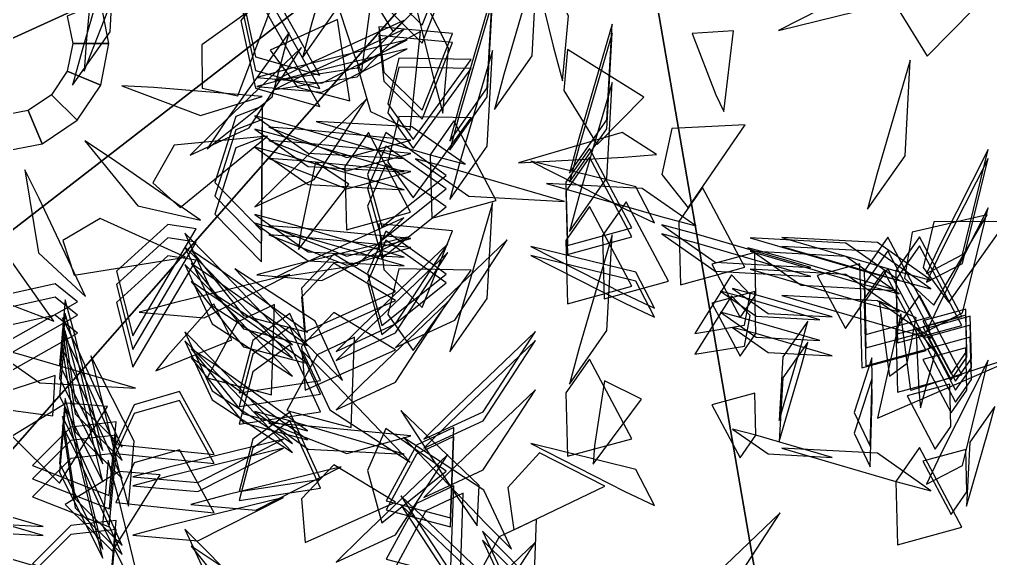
# Model space of a CAD drawing. Header units: millimetres. Extents: x 116.8 to 135.8, y -35.1 to -13.1.
# Drawn here: x 120.117 to 121.226, y -16.326 to -15.71 of the extents above; entities that cross this region are included whole.
import ezdxf

# ---------------------------------------------------------------- set-up
doc = ezdxf.new("R2010")
doc.units = ezdxf.units.MM
for name, color, linetype in [('FOGLIE', 62, 'CONTINUOUS'), ('GAMBO', 36, 'CONTINUOUS'), ('PRATO', 83, 'CONTINUOUS')]:
    doc.layers.add(name, color=color, linetype=linetype)

msp = doc.modelspace()

# ---------------------------------------------------------------- linework, layer by layer
at = {"layer": 'FOGLIE'}
for points in [[(120.451025, -15.713931, 1.76688), (120.440349, -15.753776, 1.76688), (120.483112, -15.692761, 1.701692), (120.489066, -15.583405, 1.759311)], [(120.193545, -15.731936, 1.38259), (120.190957, -15.768925, 1.364516), (120.22562, -15.680164, 1.337666), (120.205588, -15.607033, 1.435464)], [(120.726887, -15.740324, 2.502247), (120.737563, -15.780168, 2.502247), (120.74409, -15.705947, 2.437058), (120.694569, -15.608264, 2.494677)], [(120.188532, -15.745187, 1.386198), (120.177856, -15.785031, 1.386198), (120.220619, -15.724017, 1.32101), (120.226574, -15.614661, 1.378628)], [(120.506195, -15.662521, 1.692042), (120.544011, -15.724167, 1.658788), (120.597496, -15.670137, 1.552674), (120.510151, -15.615512, 1.666199)], [(120.533415, -15.672858, 4.069935), (120.577231, -15.716415, 4.019745), (120.611601, -15.628702, 3.929385), (120.52755, -15.620891, 4.057351)], [(120.533415, -15.69334, 3.552876), (120.577231, -15.736898, 3.502686), (120.611601, -15.649184, 3.412325), (120.52755, -15.641373, 3.540291)], [(120.670522, -15.772745, 1.772226), (120.659845, -15.81259, 1.772226), (120.702609, -15.751575, 1.707038), (120.708563, -15.642219, 1.764657)], [(120.369876, -15.675161, 3.396043), (120.386816, -15.752706, 3.402037), (120.460224, -15.773493, 3.296116), (120.390367, -15.649625, 3.353366)], [(120.590024, -15.776996, 2.264369), (120.600701, -15.816841, 2.264369), (120.607227, -15.742619, 2.19918), (120.557706, -15.644937, 2.256799)], [(121.116077, -15.69004, 2.373953), (121.153894, -15.751686, 2.340699), (121.207378, -15.697656, 2.234585), (121.120033, -15.643031, 2.348109)], [(120.369876, -15.690523, 3.76464), (120.386816, -15.768068, 3.770634), (120.460224, -15.788855, 3.664713), (120.390367, -15.664987, 3.721963)], [(120.499431, -15.750264, 2.195368), (120.507902, -15.771018, 2.16074), (120.520527, -15.6777, 2.191292), (120.474654, -15.675134, 2.306197)], [(121.116077, -15.69004, 2.373953), (121.155922, -15.679364, 2.373953), (121.0817, -15.672837, 2.308765), (120.984018, -15.722358, 2.366383)], [(120.325717, -15.788318, 2.172488), (120.366698, -15.797121, 2.104819), (120.412342, -15.676615, 2.083968), (120.325341, -15.738908, 2.193746)], [(120.369876, -15.711005, 3.247581), (120.386816, -15.788551, 3.253574), (120.460224, -15.809337, 3.147653), (120.390367, -15.685469, 3.204903)], [(120.619271, -15.809166, 2.807025), (120.608594, -15.84901, 2.807025), (120.651358, -15.787995, 2.741837), (120.657312, -15.67864, 2.799456)], [(120.619271, -15.819407, 2.453787), (120.608594, -15.859251, 2.453787), (120.651358, -15.798237, 2.388598), (120.657312, -15.688881, 2.446217)], [(120.434716, -15.787238, 1.428323), (120.49444, -15.803052, 1.378133), (120.480349, -15.709904, 1.287773), (120.403653, -15.745165, 1.415739)], [(120.442089, -15.763309, 4.356963), (120.408761, -15.779563, 4.33889), (120.502962, -15.765201, 4.312039), (120.55628, -15.711287, 4.409838)], [(120.533415, -15.770149, 4.402697), (120.577231, -15.813707, 4.352507), (120.611601, -15.725993, 4.262146), (120.52755, -15.718182, 4.390112)], [(120.756133, -15.845838, 3.044903), (120.745457, -15.885682, 3.044903), (120.78822, -15.824668, 2.979715), (120.794175, -15.715312, 3.037334)], [(120.352206, -15.826977, 1.38259), (120.33147, -15.857717, 1.364516), (120.405869, -15.798179, 1.337666), (120.425086, -15.724829, 1.435464)], [(120.442089, -15.77355, 4.500307), (120.408761, -15.789804, 4.482233), (120.502962, -15.775443, 4.455383), (120.55628, -15.721528, 4.553181)], [(120.518163, -15.815243, 2.339468), (120.563484, -15.836241, 2.277491), (120.575211, -15.723841, 2.212156), (120.503079, -15.763649, 2.341435)], [(120.533415, -15.780391, 4.54604), (120.577231, -15.823948, 4.49585), (120.611601, -15.736234, 4.405489), (120.52755, -15.728423, 4.533455)], [(120.756133, -15.856079, 2.691664), (120.745457, -15.895923, 2.691664), (120.78822, -15.834909, 2.626476), (120.794175, -15.725553, 2.684095)], [(120.912716, -15.796093, 1.745009), (120.921914, -15.815239, 1.709648), (120.93261, -15.723081, 1.744193), (120.885462, -15.726075, 1.85857)], [(120.341239, -15.835946, 1.386198), (120.312071, -15.865114, 1.386198), (120.379612, -15.833656, 1.32101), (120.439447, -15.741928, 1.378628)], [(120.428107, -15.765593, 4.360571), (120.388263, -15.77627, 4.360571), (120.462485, -15.782796, 4.295383), (120.560167, -15.733275, 4.353002)], [(120.428107, -15.775835, 4.503915), (120.388263, -15.786511, 4.503915), (120.462485, -15.793038, 4.438726), (120.560167, -15.743517, 4.496345)], [(120.619271, -15.875733, 1.788264), (120.608594, -15.915578, 1.788264), (120.651358, -15.854563, 1.723076), (120.657312, -15.745207, 1.780695)], [(120.73906, -15.791062, 2.683996), (120.776876, -15.852707, 2.650742), (120.83036, -15.798677, 2.544628), (120.743015, -15.744053, 2.658152)], [(120.537913, -15.806358, 2.882125), (120.566663, -15.847203, 2.820147), (120.633019, -15.755725, 2.754812), (120.550647, -15.754134, 2.884092)], [(120.537913, -15.816599, 2.528886), (120.566663, -15.857444, 2.466908), (120.633019, -15.765966, 2.401574), (120.550647, -15.764375, 2.530853)], [(121.096603, -15.886913, 1.961994), (121.085927, -15.926758, 1.961994), (121.12869, -15.865743, 1.896805), (121.134645, -15.756388, 1.954424)], [(120.270727, -15.787706, 3.034303), (120.2342, -15.785639, 3.015248), (120.323997, -15.819533, 2.990982), (120.394317, -15.798043, 3.090518)], [(120.756133, -15.912405, 2.026142), (120.745457, -15.95225, 2.026142), (120.78822, -15.891235, 1.960954), (120.794175, -15.78188, 2.018573)], [(120.364321, -15.820696, 3.396043), (120.340218, -15.896322, 3.402037), (120.393398, -15.951028, 3.296116), (120.394835, -15.808827, 3.353366)], [(120.415213, -15.894847, 1.76688), (120.386044, -15.924015, 1.76688), (120.453586, -15.892556, 1.701692), (120.51342, -15.800829, 1.759311)], [(120.425861, -15.830568, 3.659213), (120.386016, -15.819892, 3.659213), (120.447031, -15.862655, 3.594025), (120.556387, -15.86861, 3.651644)], [(120.364321, -15.836058, 3.76464), (120.340218, -15.911684, 3.770634), (120.393398, -15.96639, 3.664713), (120.394835, -15.824189, 3.721963)], [(120.586367, -15.86459, 1.895174), (120.626212, -15.875266, 1.895174), (120.565197, -15.832503, 1.829986), (120.455841, -15.826548, 1.887605)], [(120.537913, -15.872926, 1.863364), (120.566663, -15.913771, 1.801386), (120.633019, -15.822293, 1.736051), (120.550647, -15.820701, 1.86533)], [(120.586367, -15.86459, 4.167042), (120.588294, -15.936884, 4.133788), (120.661628, -15.916835, 4.027674), (120.613298, -15.825856, 4.141199)], [(120.850871, -15.886883, 4.709379), (120.880962, -15.925135, 4.646392), (120.945959, -15.830289, 4.584589), (120.862512, -15.834501, 4.713118)], [(120.425861, -15.84593, 4.02781), (120.386016, -15.835254, 4.02781), (120.447031, -15.878017, 3.962622), (120.556387, -15.883971, 4.020241)], [(120.439112, -15.835581, 3.655605), (120.402122, -15.832993, 3.637532), (120.490883, -15.867656, 3.610681), (120.564015, -15.847624, 3.708479)], [(120.488696, -15.877909, 1.692042), (120.490623, -15.950204, 1.658788), (120.563957, -15.930155, 1.552674), (120.515626, -15.839176, 1.666199)], [(120.514782, -15.887167, 3.701338), (120.530949, -15.946797, 3.651148), (120.604571, -15.88802, 3.560788), (120.535687, -15.83923, 3.688754)], [(120.807468, -15.867095, 1.392521), (120.844847, -15.864038, 1.375345), (120.805739, -15.83908, 1.462802), (120.687122, -15.873665, 1.455887)], [(120.222183, -15.868588, 3.034303), (120.191583, -15.848535, 3.015248), (120.252402, -15.922786, 2.990982), (120.324046, -15.939336, 3.090518)], [(120.269499, -15.896613, 2.172488), (120.300588, -15.924728, 2.104819), (120.40037, -15.843188, 2.083968), (120.293879, -15.853635, 2.193746)], [(120.364321, -15.856541, 3.247581), (120.340218, -15.932166, 3.253574), (120.393398, -15.986872, 3.147653), (120.394835, -15.844671, 3.204903)], [(120.439112, -15.850943, 4.024202), (120.402122, -15.848355, 4.006129), (120.490883, -15.883018, 3.979278), (120.564015, -15.862985, 4.077076)], [(120.425861, -15.866412, 3.51075), (120.386016, -15.855736, 3.51075), (120.447031, -15.898499, 3.445562), (120.556387, -15.904454, 3.503181)], [(120.514782, -15.902529, 4.069935), (120.530949, -15.962159, 4.019745), (120.604571, -15.903382, 3.929385), (120.535687, -15.854592, 4.057351)], [(120.741306, -15.895864, 3.226653), (120.743233, -15.968159, 3.193399), (120.816567, -15.94811, 3.087285), (120.768237, -15.857131, 3.200809)], [(121.169287, -15.96605, 3.14854), (121.153244, -15.99995, 3.165716), (121.194413, -15.978561, 3.078259), (121.22377, -15.858543, 3.085174)], [(120.439112, -15.871425, 3.507142), (120.402122, -15.868837, 3.489069), (120.490883, -15.9035, 3.462218), (120.564015, -15.883468, 3.560017)], [(120.438967, -15.950515, 2.195368), (120.435926, -15.972723, 2.16074), (120.493519, -15.89822, 2.191292), (120.455075, -15.873062, 2.306197)], [(120.514782, -15.923012, 3.552876), (120.530949, -15.982641, 3.502686), (120.604571, -15.923864, 3.412325), (120.535687, -15.875074, 3.540291)], [(120.609205, -15.879695, 3.83829), (120.569361, -15.869019, 3.83829), (120.630375, -15.911782, 3.773101), (120.739731, -15.917737, 3.83072)], [(120.808618, -15.926334, 4.034133), (120.842518, -15.942377, 4.016958), (120.821129, -15.901208, 4.104414), (120.70111, -15.871851, 4.097499)], [(120.741306, -15.906105, 2.873414), (120.743233, -15.9784, 2.84016), (120.816567, -15.958351, 2.734046), (120.768237, -15.867372, 2.84757)], [(121.169287, -15.976292, 2.795301), (121.153244, -16.010191, 2.812477), (121.194413, -15.988803, 2.72502), (121.22377, -15.868784, 2.731935)], [(120.139701, -15.914363, 3.034303), (120.123227, -15.881696, 3.015248), (120.138773, -15.976409, 2.990982), (120.192544, -16.026563, 3.090518)], [(120.849763, -15.935166, 4.690909), (120.889608, -15.945843, 4.690909), (120.828593, -15.903079, 4.62572), (120.719237, -15.897125, 4.683339)], [(120.870422, -15.940702, 1.951303), (120.872349, -16.012997, 1.918048), (120.945683, -15.992948, 1.811935), (120.897352, -15.901969, 1.925459)], [(120.619271, -16.049834, 2.264369), (120.608594, -16.089678, 2.264369), (120.651358, -16.028663, 2.19918), (120.657312, -15.919308, 2.256799)], [(120.78308, -15.956789, 1.708079), (120.785007, -16.029084, 1.674825), (120.858341, -16.009035, 1.568711), (120.81001, -15.918056, 1.682236)], [(120.741306, -15.962432, 2.207891), (120.743233, -16.034727, 2.174637), (120.816567, -16.014678, 2.068523), (120.768237, -15.923699, 2.182048)], [(121.169287, -16.032618, 2.129779), (121.153244, -16.066518, 2.146954), (121.194413, -16.045129, 2.059498), (121.22377, -15.925111, 2.066413)], [(120.166666, -15.962291, 2.172488), (120.179532, -16.002184, 2.104819), (120.306716, -15.981459, 2.083968), (120.209268, -15.937261, 2.193746)], [(120.425861, -15.943221, 4.360571), (120.386016, -15.932545, 4.360571), (120.447031, -15.975308, 4.295383), (120.556387, -15.981263, 4.353002)], [(120.442089, -15.988615, 1.38259), (120.408761, -16.004869, 1.364516), (120.502962, -15.990508, 1.337666), (120.55628, -15.936593, 1.435464)], [(121.128193, -16.005261, 2.301023), (121.161622, -16.036357, 2.235818), (121.222539, -15.933271, 2.183832), (121.136852, -15.952842, 2.309433)], [(121.149408, -15.993261, 2.025198), (121.178584, -16.033298, 1.962893), (121.244524, -15.940746, 1.898658), (121.161801, -15.940978, 2.027722)], [(120.286742, -15.943956, 3.396043), (120.228056, -15.997398, 3.402037), (120.246758, -16.071365, 3.296116), (120.319103, -15.948933, 3.353366)], [(120.425861, -15.953462, 4.503915), (120.386016, -15.942786, 4.503915), (120.447031, -15.985549, 4.438726), (120.556387, -15.991504, 4.496345)], [(120.439112, -15.948234, 4.356963), (120.402122, -15.945646, 4.33889), (120.490883, -15.980309, 4.312039), (120.564015, -15.960277, 4.409838)], [(120.514782, -15.999821, 4.402697), (120.530949, -16.05945, 4.352507), (120.604571, -16.000673, 4.262146), (120.535687, -15.951883, 4.390112)], [(120.533415, -15.995456, 1.428323), (120.577231, -16.039013, 1.378133), (120.611601, -15.951299, 1.287773), (120.52755, -15.943488, 1.415739)], [(120.890677, -15.955115, 4.314046), (120.850833, -15.944439, 4.314046), (120.911848, -15.987202, 4.248857), (121.021203, -15.993157, 4.306476)], [(120.286742, -15.959318, 3.76464), (120.228056, -16.01276, 3.770634), (120.246758, -16.086727, 3.664713), (120.319103, -15.964295, 3.721963)], [(120.335101, -15.983275, 3.659213), (120.305933, -15.954107, 3.659213), (120.337392, -16.021648, 3.594025), (120.429119, -16.081483, 3.651644)], [(120.428107, -15.9909, 1.386198), (120.388263, -16.001576, 1.386198), (120.462485, -16.008103, 1.32101), (120.560167, -15.958582, 1.378628)], [(120.439112, -15.958475, 4.500307), (120.402122, -15.955887, 4.482233), (120.490883, -15.99055, 4.455383), (120.564015, -15.970518, 4.553181)], [(120.514782, -16.010062, 4.54604), (120.530949, -16.069691, 4.49585), (120.604571, -16.010914, 4.405489), (120.535687, -15.962124, 4.533455)], [(120.575895, -16.055529, 1.772226), (120.546727, -16.084697, 1.772226), (120.614268, -16.053239, 1.707038), (120.674103, -15.961511, 1.764657)], [(120.756133, -16.086506, 2.502247), (120.745457, -16.12635, 2.502247), (120.78822, -16.065336, 2.437058), (120.794175, -15.95598, 2.494677)], [(120.890677, -15.965357, 4.457389), (120.850833, -15.95468, 4.457389), (120.911848, -15.997444, 4.392201), (121.021203, -16.003398, 4.44982)], [(121.082171, -15.99744, 3.440045), (121.122016, -16.008116, 3.440045), (121.061001, -15.965353, 3.374856), (120.951646, -15.959399, 3.432475)], [(121.118324, -15.996886, 2.91661), (121.158168, -16.007562, 2.91661), (121.097154, -15.964799, 2.851421), (120.987798, -15.958844, 2.90904)], [(121.082171, -15.99744, 3.440045), (121.084098, -16.069735, 3.40679), (121.157433, -16.049686, 3.300676), (121.109102, -15.958707, 3.414201)], [(121.118324, -15.996886, 2.91661), (121.120251, -16.069181, 2.883355), (121.193585, -16.049132, 2.777241), (121.145254, -15.958153, 2.890766)], [(120.04477, -15.967753, 2.172488), (120.035967, -16.008734, 2.104819), (120.156474, -16.054378, 2.083968), (120.094181, -15.967377, 2.193746)], [(120.335101, -15.998637, 4.02781), (120.305933, -15.969469, 4.02781), (120.337392, -16.03701, 3.962622), (120.429119, -16.096845, 4.020241)], [(120.344071, -15.994242, 3.655605), (120.313331, -15.973506, 3.637532), (120.372868, -16.047905, 3.610681), (120.446218, -16.067122, 3.708479)], [(120.50818, -16.060073, 2.807025), (120.479012, -16.089241, 2.807025), (120.546553, -16.057782, 2.741837), (120.606388, -15.966055, 2.799456)], [(120.808618, -16.023625, 4.366894), (120.842518, -16.039668, 4.349719), (120.821129, -15.998499, 4.437175), (120.70111, -15.969142, 4.43026)], [(120.988805, -15.981409, 4.610725), (120.948961, -15.970732, 4.610725), (121.009975, -16.013496, 4.545537), (121.119331, -16.01945, 4.603155)], [(121.082171, -16.012802, 3.808642), (121.122016, -16.023478, 3.808642), (121.061001, -15.980715, 3.743453), (120.951646, -15.97476, 3.801072)], [(121.118324, -16.007127, 2.563371), (121.158168, -16.017803, 2.563371), (121.097154, -15.97504, 2.498182), (120.987798, -15.969086, 2.555801)], [(121.082171, -16.012802, 3.808642), (121.084098, -16.085097, 3.775387), (121.157433, -16.065048, 3.669274), (121.109102, -15.974069, 3.782798)], [(121.118324, -16.007127, 2.563371), (121.120251, -16.079422, 2.530116), (121.193585, -16.059373, 2.424003), (121.145254, -15.968394, 2.537527)], [(120.286742, -15.9798, 3.247581), (120.228056, -16.033243, 3.253574), (120.246758, -16.107209, 3.147653), (120.319103, -15.984778, 3.204903)], [(120.439126, -16.016962, 2.882125), (120.443602, -16.06671, 2.820147), (120.546807, -16.020666, 2.754812), (120.476266, -15.978102, 2.884092)], [(120.50818, -16.070314, 2.453787), (120.479012, -16.099482, 2.453787), (120.546553, -16.068023, 2.388598), (120.606388, -15.976296, 2.446217)], [(120.808618, -16.033866, 4.510238), (120.842518, -16.049909, 4.493062), (120.821129, -16.00874, 4.580519), (120.70111, -15.979384, 4.573603)], [(120.958329, -16.024397, 2.126156), (120.957045, -15.976201, 2.103986), (120.908155, -15.989567, 2.033244), (120.940375, -16.050219, 2.108927)], [(120.335101, -16.019119, 3.51075), (120.305933, -15.989951, 3.51075), (120.337392, -16.057493, 3.445562), (120.429119, -16.117327, 3.503181)], [(120.344071, -16.009603, 4.024202), (120.313331, -15.988867, 4.006129), (120.372868, -16.063267, 3.979278), (120.446218, -16.082484, 4.077076)], [(120.457093, -16.092992, 1.895174), (120.486261, -16.12216, 1.895174), (120.454803, -16.054618, 1.829986), (120.363075, -15.994784, 1.887605)], [(120.439126, -16.027204, 2.528886), (120.443602, -16.076952, 2.466908), (120.546807, -16.030907, 2.401574), (120.476266, -15.988343, 2.530853)], [(120.537913, -16.047026, 2.339468), (120.566663, -16.087871, 2.277491), (120.633019, -15.996393, 2.212156), (120.550647, -15.994802, 2.341435)], [(121.082171, -16.033284, 3.291582), (121.122016, -16.04396, 3.291582), (121.061001, -16.001197, 3.226394), (120.951646, -15.995243, 3.284012)], [(121.078533, -16.037106, 1.092391), (121.077248, -15.98891, 1.070222), (121.028359, -16.002276, 0.999479), (121.060579, -16.062928, 1.075162)], [(121.077464, -16.035669, 1.724116), (121.07939, -16.107964, 1.690862), (121.152725, -16.087915, 1.584748), (121.104394, -15.996936, 1.698272)], [(121.082171, -16.033284, 3.291582), (121.084098, -16.105579, 3.258328), (121.157433, -16.08553, 3.152214), (121.109102, -15.994551, 3.265738)], [(120.29374, -16.033618, 1.76688), (120.253896, -16.044294, 1.76688), (120.328118, -16.050821, 1.701692), (120.4258, -16.0013, 1.759311)], [(120.951896, -16.024139, 2.410313), (120.930383, -16.001667, 2.367322), (120.888744, -16.068499, 2.330268), (120.945401, -16.059118, 2.414806)], [(120.157927, -16.011912, 3.396043), (120.080382, -16.028852, 3.402037), (120.059595, -16.10226, 3.296116), (120.183463, -16.032403, 3.353366)], [(120.344071, -16.030086, 3.507142), (120.313331, -16.00935, 3.489069), (120.372868, -16.08375, 3.462218), (120.446218, -16.102967, 3.560017)], [(120.958329, -16.024397, 2.126156), (120.931766, -16.01728, 2.126156), (120.972443, -16.045789, 2.082697), (121.045346, -16.049758, 2.12111)], [(120.157927, -16.027274, 3.76464), (120.080382, -16.044214, 3.770634), (120.059595, -16.117622, 3.664713), (120.183463, -16.047765, 3.721963)], [(120.180148, -16.070143, 3.659213), (120.169472, -16.030299, 3.659213), (120.162945, -16.104521, 3.594025), (120.212466, -16.202203, 3.651644)], [(120.951896, -16.048035, 2.311338), (120.930383, -16.025563, 2.268346), (120.888744, -16.092395, 2.231293), (120.945401, -16.083014, 2.315831)], [(120.958329, -16.068776, 1.446982), (120.957045, -16.020579, 1.424812), (120.908155, -16.033945, 1.35407), (120.940375, -16.094598, 1.429753)], [(120.944557, -16.027535, 2.400275), (120.917994, -16.020417, 2.400275), (120.95867, -16.048926, 2.356816), (121.031574, -16.052895, 2.395228)], [(121.118324, -16.063454, 1.897848), (121.158168, -16.07413, 1.897848), (121.097154, -16.031367, 1.83266), (120.987798, -16.025412, 1.890279)], [(121.118324, -16.063454, 1.897848), (121.120251, -16.135748, 1.864594), (121.193585, -16.115699, 1.75848), (121.145254, -16.02472, 1.872005)], [(120.286478, -16.093705, 2.195368), (120.272741, -16.111418, 2.16074), (120.359869, -16.075692, 2.191292), (120.339154, -16.034683, 2.306197)], [(120.365848, -16.055691, 1.692042), (120.331369, -16.119264, 1.658788), (120.404903, -16.138568, 1.552674), (120.408537, -16.035613, 1.666199)], [(120.50818, -16.12664, 1.788264), (120.479012, -16.155809, 1.788264), (120.546553, -16.12435, 1.723076), (120.606388, -16.032622, 1.780695)], [(121.131177, -16.102544, 1.201966), (121.141393, -16.050783, 1.196262), (121.099337, -16.031539, 1.122545), (121.110856, -16.117556, 1.176518)], [(121.199345, -16.088977, 2.035281), (121.19806, -16.040781, 2.013112), (121.149171, -16.054147, 1.942369), (121.181391, -16.114799, 2.018052)], [(120.157927, -16.047756, 3.247581), (120.080382, -16.064696, 3.253574), (120.059595, -16.138104, 3.147653), (120.183463, -16.068247, 3.204903)], [(120.180148, -16.085505, 4.02781), (120.169472, -16.045661, 4.02781), (120.162945, -16.119883, 3.962622), (120.212466, -16.217565, 4.020241)], [(120.182432, -16.084125, 3.655605), (120.166179, -16.050798, 3.637532), (120.18054, -16.144998, 3.610681), (120.234454, -16.198316, 3.708479)], [(120.38381, -16.076752, 3.701338), (120.367996, -16.136476, 3.651148), (120.461143, -16.122385, 3.560788), (120.425882, -16.045689, 3.688754)], [(120.439126, -16.08353, 1.863364), (120.443602, -16.133278, 1.801386), (120.546807, -16.087234, 1.736051), (120.476266, -16.04467, 1.86533)], [(120.944557, -16.051431, 2.301299), (120.917994, -16.044313, 2.301299), (120.95867, -16.072822, 2.257841), (121.031574, -16.076792, 2.296253)], [(121.273067, -16.089231, 1.120901), (121.135409, -16.133654, 1.221589), (121.124103, -16.046066, 1.167292), (121.097368, -16.165524, 1.175526)], [(121.199345, -16.095805, 1.799789), (121.19806, -16.047608, 1.777619), (121.149171, -16.060974, 1.706876), (121.181391, -16.121627, 1.782559)], [(121.20451, -16.097189, 2.346819), (121.203225, -16.048992, 2.324649), (121.154336, -16.062358, 2.253907), (121.186556, -16.123011, 2.32959)], [(120.38381, -16.092114, 4.069935), (120.367996, -16.151838, 4.019745), (120.461143, -16.137747, 3.929385), (120.425882, -16.061051, 4.057351)], [(120.958329, -16.068776, 1.446982), (120.931766, -16.061658, 1.446982), (120.972443, -16.090167, 1.403523), (121.045346, -16.094137, 1.441935)], [(121.01042, -16.081182, 2.446603), (121.017537, -16.054619, 2.446603), (120.989029, -16.095295, 2.403144), (120.985059, -16.168199, 2.441557)], [(121.144516, -16.132919, 1.499908), (121.146328, -16.153538, 1.518014), (121.163412, -16.089788, 1.518021), (121.140887, -16.061637, 1.443816)], [(121.20451, -16.10743, 2.59255), (121.203225, -16.059233, 2.570381), (121.154336, -16.072599, 2.499638), (121.186556, -16.133252, 2.575321)], [(120.180148, -16.105988, 3.51075), (120.169472, -16.066143, 3.51075), (120.162945, -16.140365, 3.445562), (120.212466, -16.238047, 3.503181)], [(120.182432, -16.099487, 4.024202), (120.166179, -16.066159, 4.006129), (120.18054, -16.16036, 3.979278), (120.234454, -16.213678, 4.077076)], [(120.335101, -16.095928, 4.360571), (120.305933, -16.06676, 4.360571), (120.337392, -16.134301, 4.295383), (120.429119, -16.194136, 4.353002)], [(120.457093, -16.092992, 4.167042), (120.422614, -16.156564, 4.133788), (120.496148, -16.175868, 4.027674), (120.499782, -16.072913, 4.141199)], [(120.60837, -16.160263, 3.044903), (120.579202, -16.189431, 3.044903), (120.646744, -16.157973, 2.979715), (120.706578, -16.066245, 3.037334)], [(121.20451, -16.121085, 2.247844), (121.203225, -16.072888, 2.225674), (121.154336, -16.086254, 2.154932), (121.186556, -16.146907, 2.230615)], [(120.119157, -16.093061, 1.76688), (120.079313, -16.082385, 1.76688), (120.140327, -16.125148, 1.701692), (120.249683, -16.131102, 1.759311)], [(120.335101, -16.106169, 4.503915), (120.305933, -16.077001, 4.503915), (120.337392, -16.144543, 4.438726), (120.429119, -16.204377, 4.496345)], [(120.344071, -16.106895, 4.356963), (120.313331, -16.086159, 4.33889), (120.372868, -16.160559, 4.312039), (120.446218, -16.179776, 4.409838)], [(120.38381, -16.112596, 3.552876), (120.367996, -16.172321, 3.502686), (120.461143, -16.158229, 3.412325), (120.425882, -16.081533, 3.540291)], [(120.60837, -16.170504, 2.691664), (120.579202, -16.199672, 2.691664), (120.646744, -16.168214, 2.626476), (120.706578, -16.076486, 2.684095)], [(121.01042, -16.105078, 2.347628), (121.017537, -16.078515, 2.347628), (120.989029, -16.119192, 2.304169), (120.985059, -16.192095, 2.342581)], [(121.199345, -16.133356, 1.356107), (121.19806, -16.085159, 1.333937), (121.149171, -16.098525, 1.263195), (121.181391, -16.159178, 1.338878)], [(120.182432, -16.11997, 3.507142), (120.166179, -16.086642, 3.489069), (120.18054, -16.180843, 3.462218), (120.234454, -16.23416, 3.560017)], [(120.230938, -16.226157, 1.895174), (120.241614, -16.266001, 1.895174), (120.248141, -16.191779, 1.829986), (120.19862, -16.094097, 1.887605)], [(120.344071, -16.117136, 4.500307), (120.313331, -16.0964, 4.482233), (120.372868, -16.1708, 4.455383), (120.446218, -16.190017, 4.553181)], [(120.469319, -16.117492, 3.83829), (120.440151, -16.088324, 3.83829), (120.471609, -16.155866, 3.773101), (120.563337, -16.2157, 3.83072)], [(121.091066, -16.119278, 2.293068), (121.090952, -16.09647, 2.277705), (121.070754, -16.158698, 2.269007), (121.089072, -16.197166, 2.339653)], [(120.741306, -16.136532, 2.683996), (120.743233, -16.208827, 2.650742), (120.816567, -16.188778, 2.544628), (120.768237, -16.097799, 2.658152)], [(121.169287, -16.206718, 2.605883), (121.153244, -16.240618, 2.623059), (121.194413, -16.219229, 2.535602), (121.22377, -16.099211, 2.542517)], [(120.082824, -16.141467, 2.195368), (120.062071, -16.149938, 2.16074), (120.155388, -16.162563, 2.191292), (120.157954, -16.11669, 2.306197)], [(120.773968, -16.196846, 1.745009), (120.77236, -16.218026, 1.709648), (120.827703, -16.143563, 1.744193), (120.785374, -16.122582, 1.85857)], [(121.091066, -16.143174, 2.194093), (121.090952, -16.120366, 2.17873), (121.070754, -16.182594, 2.170031), (121.089072, -16.221062, 2.240678)], [(121.181212, -16.174754, 1.310298), (121.179927, -16.126558, 1.288129), (121.131038, -16.139924, 1.217386), (121.163258, -16.200576, 1.293069)], [(120.248272, -16.149958, 2.882125), (120.227274, -16.195279, 2.820147), (120.339674, -16.207006, 2.754812), (120.299866, -16.134873, 2.884092)], [(120.60837, -16.226831, 2.026142), (120.579202, -16.255999, 2.026142), (120.646744, -16.22454, 1.960954), (120.706578, -16.132813, 2.018573)], [(120.958329, -16.184843, 1.764385), (120.957045, -16.136646, 1.742215), (120.908155, -16.150012, 1.671473), (120.940375, -16.210665, 1.747156)], [(120.170567, -16.148231, 1.692042), (120.108921, -16.186047, 1.658788), (120.162951, -16.239532, 1.552674), (120.217576, -16.152187, 1.666199)], [(120.180148, -16.182797, 4.360571), (120.169472, -16.142952, 4.360571), (120.162945, -16.217174, 4.295383), (120.212466, -16.314856, 4.353002)], [(120.248272, -16.160199, 2.528886), (120.227274, -16.20552, 2.466908), (120.339674, -16.217247, 2.401574), (120.299866, -16.145115, 2.530853)], [(121.224155, -16.178715, 1.45589), (121.231272, -16.152152, 1.45589), (121.202763, -16.192828, 1.412431), (121.198794, -16.265732, 1.450844)], [(120.180148, -16.193038, 4.503915), (120.169472, -16.153193, 4.503915), (120.162945, -16.227415, 4.438726), (120.212466, -16.325097, 4.496345)], [(120.182432, -16.196778, 4.356963), (120.166179, -16.163451, 4.33889), (120.18054, -16.257651, 4.312039), (120.234454, -16.310969, 4.409838)], [(120.383809, -16.189405, 4.402697), (120.367996, -16.249129, 4.352507), (120.461143, -16.235038, 4.262146), (120.425882, -16.158342, 4.390112)], [(120.425861, -16.168527, 1.386198), (120.386016, -16.157851, 1.386198), (120.447031, -16.200614, 1.32101), (120.556387, -16.206569, 1.378628)], [(120.618696, -16.257589, 4.034133), (120.640032, -16.288433, 4.016958), (120.642094, -16.242085, 4.104414), (120.552833, -16.156652, 4.097499)], [(120.175592, -16.175451, 3.701338), (120.132035, -16.219267, 3.651148), (120.219748, -16.253637, 3.560788), (120.227559, -16.169586, 3.688754)], [(120.182432, -16.20702, 4.500307), (120.166179, -16.173692, 4.482233), (120.18054, -16.267893, 4.455383), (120.234454, -16.32121, 4.553181)], [(120.383809, -16.199646, 4.54604), (120.367996, -16.259371, 4.49585), (120.461143, -16.245279, 4.405489), (120.425882, -16.168584, 4.533455)], [(120.439112, -16.17354, 1.38259), (120.402122, -16.170952, 1.364516), (120.490883, -16.205615, 1.337666), (120.564015, -16.185583, 1.435464)], [(120.175592, -16.190813, 4.069935), (120.132035, -16.234629, 4.019745), (120.219749, -16.268999, 3.929385), (120.227559, -16.184948, 4.057351)], [(120.514782, -16.225127, 1.428323), (120.530949, -16.284756, 1.378133), (120.604571, -16.225979, 1.287773), (120.535687, -16.177189, 1.415739)], [(120.570516, -16.196174, 3.226653), (120.536038, -16.259746, 3.193399), (120.609571, -16.27905, 3.087285), (120.613205, -16.176095, 3.200809)], [(120.958329, -16.184843, 1.764385), (120.931766, -16.177725, 1.764385), (120.972443, -16.206234, 1.720926), (121.045346, -16.210204, 1.759338)], [(120.286519, -16.221819, 2.807025), (120.246674, -16.232496, 2.807025), (120.320896, -16.239022, 2.741837), (120.418578, -16.189501, 2.799456)], [(120.570516, -16.206415, 2.873414), (120.536038, -16.269987, 2.84016), (120.609571, -16.289292, 2.734046), (120.613205, -16.186336, 2.84757)], [(120.649913, -16.285811, 4.690909), (120.679081, -16.314979, 4.690909), (120.647622, -16.247438, 4.62572), (120.555895, -16.187603, 4.683339)], [(120.808618, -16.248931, 1.392521), (120.842518, -16.264974, 1.375345), (120.821129, -16.223805, 1.462802), (120.70111, -16.194449, 1.455887)], [(120.175592, -16.211295, 3.552876), (120.132035, -16.255111, 3.502686), (120.219748, -16.289481, 3.412325), (120.227559, -16.20543, 3.540291)], [(120.248272, -16.216525, 1.863364), (120.227274, -16.261846, 1.801386), (120.339674, -16.273573, 1.736051), (120.299866, -16.201441, 1.86533)], [(120.286519, -16.232061, 2.453787), (120.246674, -16.242737, 2.453787), (120.320896, -16.249264, 2.388598), (120.418578, -16.199742, 2.446217)], [(120.50818, -16.300741, 2.264369), (120.479012, -16.329909, 2.264369), (120.546553, -16.29845, 2.19918), (120.606388, -16.206723, 2.256799)], [(120.675013, -16.24455, 4.709379), (120.681947, -16.292723, 4.646392), (120.785659, -16.243082, 4.584589), (120.711286, -16.205007, 4.713118)], [(121.118324, -16.237554, 2.373953), (121.158168, -16.24823, 2.373953), (121.097154, -16.205467, 2.308765), (120.987798, -16.199512, 2.366383)], [(121.118324, -16.237554, 2.373953), (121.120251, -16.309849, 2.340699), (121.193585, -16.2898, 2.234585), (121.145254, -16.198821, 2.348109)], [(121.199345, -16.249423, 1.67351), (121.19806, -16.201226, 1.65134), (121.149171, -16.214592, 1.580598), (121.181391, -16.275245, 1.656281)], [(120.229275, -16.253488, 3.83829), (120.218599, -16.213643, 3.83829), (120.212072, -16.287865, 3.773101), (120.261593, -16.385547, 3.83072)], [(120.439126, -16.25763, 2.339468), (120.443602, -16.307378, 2.277491), (120.546807, -16.261334, 2.212156), (120.476266, -16.21877, 2.341435)], [(120.230938, -16.226157, 4.167042), (120.169292, -16.263973, 4.133788), (120.223322, -16.317458, 4.027674), (120.277947, -16.230113, 4.141199)], [(120.352554, -16.253114, 1.772226), (120.31271, -16.263791, 1.772226), (120.386932, -16.270317, 1.707038), (120.484614, -16.220796, 1.764657)], [(120.013682, -16.251065, 2.807025), (119.973837, -16.240389, 2.807025), (120.034852, -16.283152, 2.741837), (120.144208, -16.289107, 2.799456)], [(120.013682, -16.261307, 2.453787), (119.973837, -16.25063, 2.453787), (120.034852, -16.293394, 2.388598), (120.144208, -16.299348, 2.446217)], [(120.570516, -16.262741, 2.207891), (120.536038, -16.326314, 2.174637), (120.609571, -16.345618, 2.068523), (120.613205, -16.242663, 2.182048)], [(120.581352, -16.271195, 1.708079), (120.546873, -16.334768, 1.674825), (120.620407, -16.354072, 1.568711), (120.62404, -16.251116, 1.682236)], [(120.286519, -16.288387, 1.788264), (120.246674, -16.299063, 1.788264), (120.320896, -16.30559, 1.723076), (120.418578, -16.256069, 1.780695)], [(120.618696, -16.35488, 4.366894), (120.640032, -16.385724, 4.349719), (120.642094, -16.339376, 4.437175), (120.552833, -16.253943, 4.43026)], [(120.618696, -16.365122, 4.510238), (120.640032, -16.395965, 4.493062), (120.642094, -16.349617, 4.580519), (120.552833, -16.264184, 4.573603)], [(120.887809, -16.367443, 1.961994), (120.858641, -16.396611, 1.961994), (120.926182, -16.365152, 1.896805), (120.986017, -16.273425, 1.954424)], [(120.175592, -16.288104, 4.402697), (120.132035, -16.33192, 4.352507), (120.219749, -16.36629, 4.262146), (120.227559, -16.282239, 4.390112)], [(120.665036, -16.300934, 1.951303), (120.630557, -16.364507, 1.918048), (120.704091, -16.383811, 1.811935), (120.707725, -16.280856, 1.925459)], [(120.175592, -16.298345, 4.54604), (120.132035, -16.342161, 4.49585), (120.219749, -16.376531, 4.405489), (120.227559, -16.29248, 4.533455)], [(120.335101, -16.321234, 1.386198), (120.305933, -16.292066, 1.386198), (120.337392, -16.359608, 1.32101), (120.429119, -16.419442, 1.378628)], [(120.675371, -16.323544, 4.314046), (120.646203, -16.294376, 4.314046), (120.677661, -16.361918, 4.248857), (120.769389, -16.421752, 4.306476)], [(120.013682, -16.317633, 1.788264), (119.973837, -16.306957, 1.788264), (120.034852, -16.34972, 1.723076), (120.144207, -16.355675, 1.780695)], [(120.060343, -16.312558, 1.772226), (120.020499, -16.301881, 1.772226), (120.081513, -16.344645, 1.707038), (120.190869, -16.350599, 1.764657)], [(120.60837, -16.400931, 2.502247), (120.579202, -16.430099, 2.502247), (120.646744, -16.398641, 2.437058), (120.706578, -16.306913, 2.494677)], [(120.675371, -16.333786, 4.457389), (120.646203, -16.304617, 4.457389), (120.677661, -16.372159, 4.392201), (120.769389, -16.431993, 4.44982)], [(120.344071, -16.332201, 1.38259), (120.313331, -16.311465, 1.364516), (120.372868, -16.385865, 1.337666), (120.446218, -16.405082, 1.435464)]]:
    msp.add_3dface(points, dxfattribs=at)
at = {"layer": 'GAMBO'}
for points in [[(120.219276, -15.737562, -0.02745), (120.209856, -15.690205, -0.02745), (120.171746, -15.705991, 1.62255), (120.178026, -15.737562, 1.62255)], [(120.209856, -15.784919, -0.02745), (120.219276, -15.737562, -0.02745), (120.178026, -15.737562, 1.62255), (120.171746, -15.769134, 1.62255)], [(120.183031, -15.825067, -0.02745), (120.209856, -15.784919, -0.02745), (120.171746, -15.769134, 1.62255), (120.153862, -15.795899, 1.62255)], [(120.142883, -15.851892, -0.02745), (120.183031, -15.825067, -0.02745), (120.153862, -15.795899, 1.62255), (120.127097, -15.813782, 1.62255)], [(120.095526, -15.861312, -0.02745), (120.142883, -15.851892, -0.02745), (120.127097, -15.813782, 1.62255), (120.095526, -15.820062, 1.62255)]]:
    msp.add_3dface(points, dxfattribs=at)
at = {"layer": 'PRATO'}
for points in [[(119.183839, -15.762547), (119.469678, -15.27801), (120.797931, -15.417286), (119.045266, -16.215963)], [(119.469678, -15.27801, -0.0183), (119.183839, -15.762547, -0.0183), (119.045266, -16.215963, -0.0183), (120.797931, -15.417286, -0.0183)], [(121.268016, -18.1399), (118.843016, -18.1399), (118.843016, -17.6399), (120.797931, -15.417286)], [(120.797931, -15.417286), (118.843016, -17.6399), (118.843016, -17.1399), (118.874855, -16.904639)], [(118.843016, -17.6399, -0.0183), (120.797931, -15.417286, -0.0183), (118.874855, -16.904639, -0.0183), (118.843016, -17.1399, -0.0183)], [(118.843016, -18.1399, -0.0183), (121.268016, -18.1399, -0.0183), (120.797931, -15.417286, -0.0183), (118.843016, -17.6399, -0.0183)], [(119.045266, -16.215963), (120.797931, -15.417286), (118.874855, -16.904639), (118.906694, -16.669378)], [(120.797931, -15.417286, -0.0183), (119.045266, -16.215963, -0.0183), (118.906694, -16.669378, -0.0183), (118.874855, -16.904639, -0.0183)], [(123.693016, -18.1399), (121.268016, -18.1399), (120.797931, -15.417286), (123.693016, -15.6399)], [(121.268016, -18.1399, -0.0183), (123.693016, -18.1399, -0.0183), (123.693016, -15.6399, -0.0183), (120.797931, -15.417286, -0.0183)]]:
    msp.add_3dface(points, dxfattribs=at)

doc.saveas('drawing.dxf')
